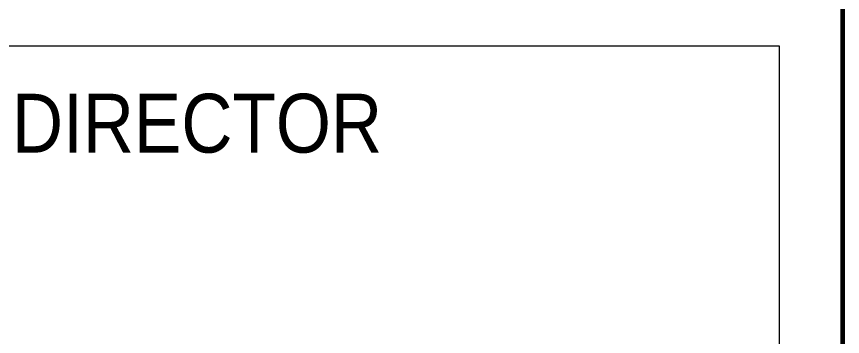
# Model space of a CAD drawing. Header units: millimetres. Extents: x 480521 to 6014615, y -961280 to 187869.
# Drawn here: x 754907 to 756085, y 48776 to 49233 of the extents above; entities that cross this region are included whole.
import ezdxf
from ezdxf.enums import TextEntityAlignment as Align

# ---------------------------------------------------------------- set-up
doc = ezdxf.new("R2010")
doc.units = ezdxf.units.MM
doc.header["$LTSCALE"] = 600
doc.header["$MEASUREMENT"] = 0
doc.layers.get('0').update_dxf_attribs({"lineweight": 0})
for name, color, linetype, lineweight in [('Khungten_LCDI', 7, 'Continuous', 25), ('LC Net thay', 7, 'Continuous', 25), ('LC Text1', 3, 'Continuous', 20)]:
    doc.layers.add(name, color=color, linetype=linetype, lineweight=lineweight)
doc.styles.add('Khungten', font='VHAVAN.TTF', dxfattribs={"width": 0.9, "height": 5000})
doc.styles.add('LC 1', font='VHAVANB.TTF')
doc.styles.add('Title', font='VHBLACK.TTF')

# ---------------------------------------------------------------- blocks, each defined once
blk = doc.blocks.new('lcdi fix')
at = {"layer": 'Khungten_LCDI', "color": 5, "lineweight": 25}
blk.add_line((40599.99904959367, -14650.00009680344), (40599.99904959367, 14649.99990318166), dxfattribs=at)
at = {"layer": 'Khungten_LCDI', "color": 5, "lineweight": 60}
blk.add_lwpolyline([(5.132678779773414e-05, -14650.000048398), (5.132678779773414e-05, 14649.9999515871), (40599.99896249894, 14649.9999515871), (40599.99896249894, -14650.000048398)], close=True, dxfattribs=at)
at = {"layer": 'Khungten_LCDI', "color": 9, "lineweight": 15}
blk.add_lwpolyline([(36750.0250745015, -5484.966523887706), (40449.99985529946, -5484.966523887706), (40449.99985529946, -3372.167325451359), (36750.0250745015, -3372.167325451359)], close=True, dxfattribs=at)
at = {"color": 7, "style": 'Khungten', "width": 0.9}
blk.add_text('gi¸m ®èc - director', height=139.9999963689399, dxfattribs=at).set_placement((38565.57119070457, -3625.506191521272), align=Align.CENTER)
at = {"color": 7, "style": 'Khungten', "width": 0.8}
for tag, p in [('REVISION', (39498.75276287364, -10746.30405127808)), ('NGAYHT', (39546.07427452968, -11609.37101318493))]:
    blk.add_attdef(tag, text='', height=199.998925739526, dxfattribs=at).set_placement(p, align=Align.CENTER)
at = {"layer": 'LC Text1', "color": 3, "style": 'LC 1', "width": 1.834005631990714}
for tag, p, p2 in [('TENBANVE1', (36912.65778328942, -8885.760335756378), (40339.1450838642, -8885.760335756378)), ('TENBANVE2', (36912.65778328942, -9562.465661143795), (40339.1450838642, -9562.465661143795))]:
    blk.add_attdef(tag, text='', height=249.9999935159642, dxfattribs=at).set_placement(p, p2, align=Align.FIT)
at = {"layer": 'LC Text1', "style": 'Title', "width": 0.7}
blk.add_attdef('SOBANVE', text='', height=249.9999935159642, dxfattribs=at).set_placement((39561.98237367439, -13896.18081504657), align=Align.CENTER)

msp = doc.modelspace()

# ---------------------------------------------------------------- block references
at = {"layer": 'LC Net thay', "xscale": 0.6000000155618168, "yscale": 0.6000000155618168, "zscale": 0.6000000155618168}
msp.add_blockref('lcdi fix', (731724.637348058, 51213.58933304183), dxfattribs=at)

doc.saveas('drawing.dxf')
